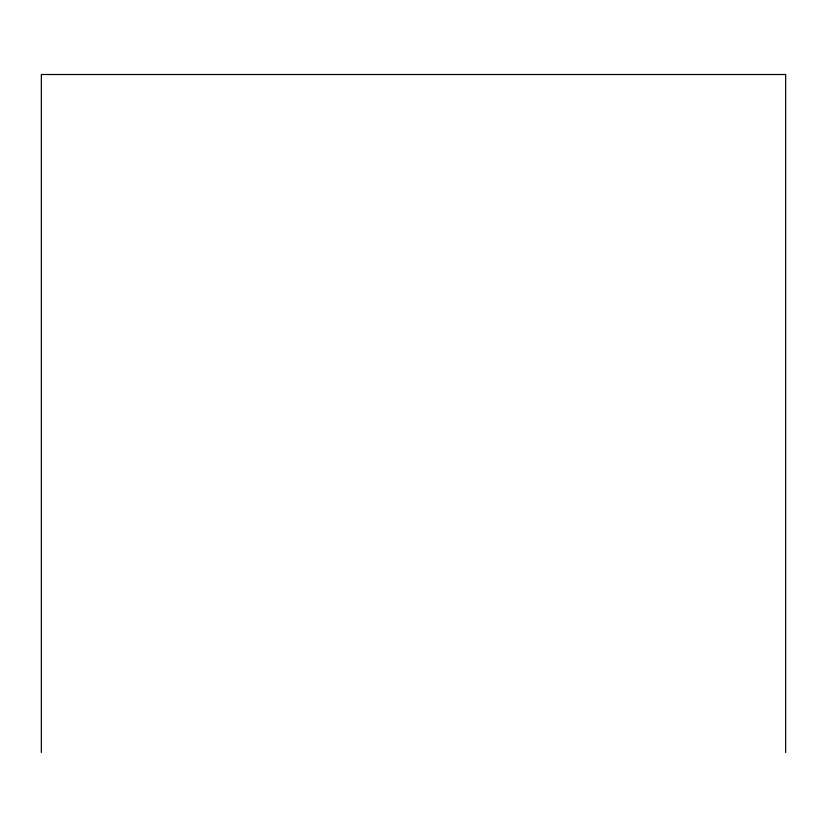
<?xml version="1.0" encoding="UTF-8"?>
<svg xmlns="http://www.w3.org/2000/svg" width="827" height="827" viewBox="0 0 827 827"><rect width="100%" height="100%" fill="white"/><g stroke="black" fill="none" stroke-linecap="round" stroke-linejoin="round"><path stroke-width="1.24" d="M785.65 752.498L785.65 74.502L41.35 74.502L41.35 752.498"/></g></svg>
